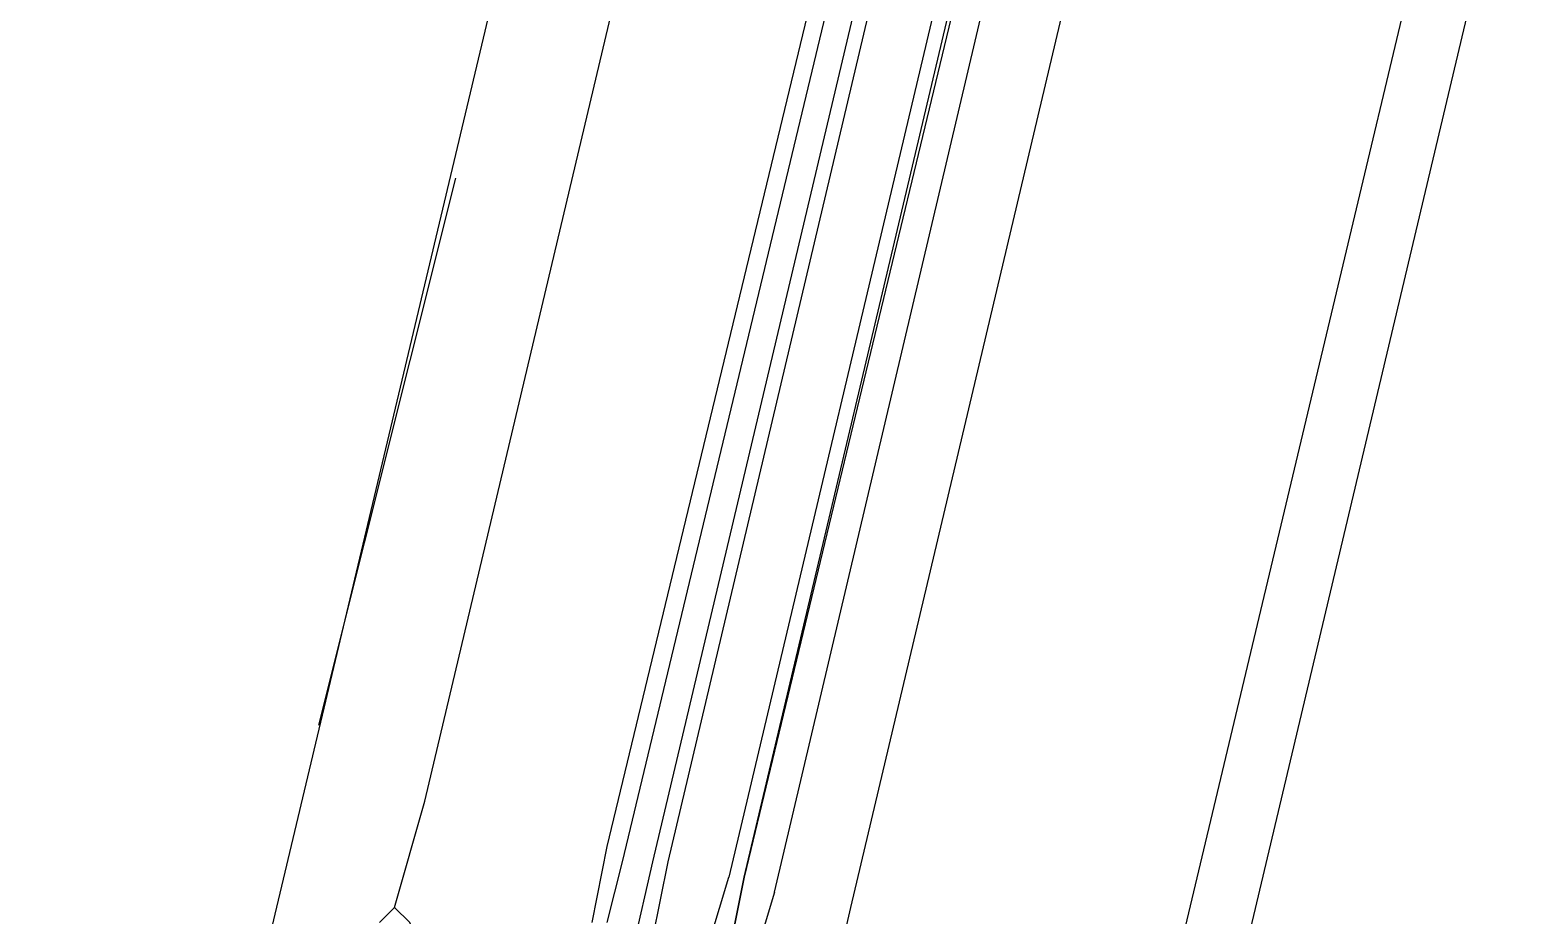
# Model space of a CAD drawing. Header units: feet. Extents: x -84 to 198, y -22 to 181.
# Drawn here: x 114.907 to 116.22, y 136.358 to 137.134 of the extents above; entities that cross this region are included whole.
import ezdxf

# ---------------------------------------------------------------- set-up
doc = ezdxf.new("R2010")
doc.units = ezdxf.units.FT
doc.layers.add('A-LINEA', color=7, linetype='CONTINUOUS')

msp = doc.modelspace()

# ---------------------------------------------------------------- linework, layer by layer
at = {"layer": 'A-LINEA'}
for p, q in [((117.8667, 144.3111), (114.9067, 131.8311)), ((116.7867, 143.3644), (115.0533, 136.0711)), ((117.5467, 143.1778), (115.8133, 135.8978)), ((115.2533, 136.4578), (116.0133, 139.6711)), ((115.4133, 136.4178), (116.1867, 139.6311)), ((115.4267, 136.4044), (116.2, 139.6311)), ((115.4533, 136.4044), (116.2133, 139.6178)), ((115.4667, 136.4044), (116.2267, 139.6178)), ((116.3867, 139.5778), (115.6267, 136.3644)), ((115.28, 137.0044), (115.16, 136.5244)), ((115.2267, 136.3644), (115.2533, 136.4578)), ((115.4, 136.3511), (115.4133, 136.4178)), ((115.4133, 136.3511), (115.4267, 136.4044)), ((115.4133, 136.2311), (115.4533, 136.4044)), ((115.6267, 136.3644), (115.5333, 135.9644))]:
    msp.add_line(p, q, dxfattribs=at)
for points in [[(115.56, 136.3778), (116.3333, 139.6578), (116.32, 139.6578), (115.5333, 136.3911), (116.3067, 139.6578), (116.2933, 139.6711), (116.2933, 139.6578), (115.52, 136.3911)], [(115.4667, 136.3244), (115.4667, 136.3244), (115.4533, 136.3378), (115.4667, 136.4044)], [(115.56, 136.3778), (115.52, 136.2444), (115.5067, 136.2444), (115.5067, 136.2578), (115.5333, 136.3911), (115.5067, 136.2578), (115.4933, 136.2444), (115.48, 136.2578), (115.52, 136.3911)], [(115.2533, 136.3244), (115.24, 136.3511), (115.2267, 136.3644), (115.2133, 136.3511)]]:
    msp.add_lwpolyline(points, dxfattribs=at)

doc.saveas('drawing.dxf')
